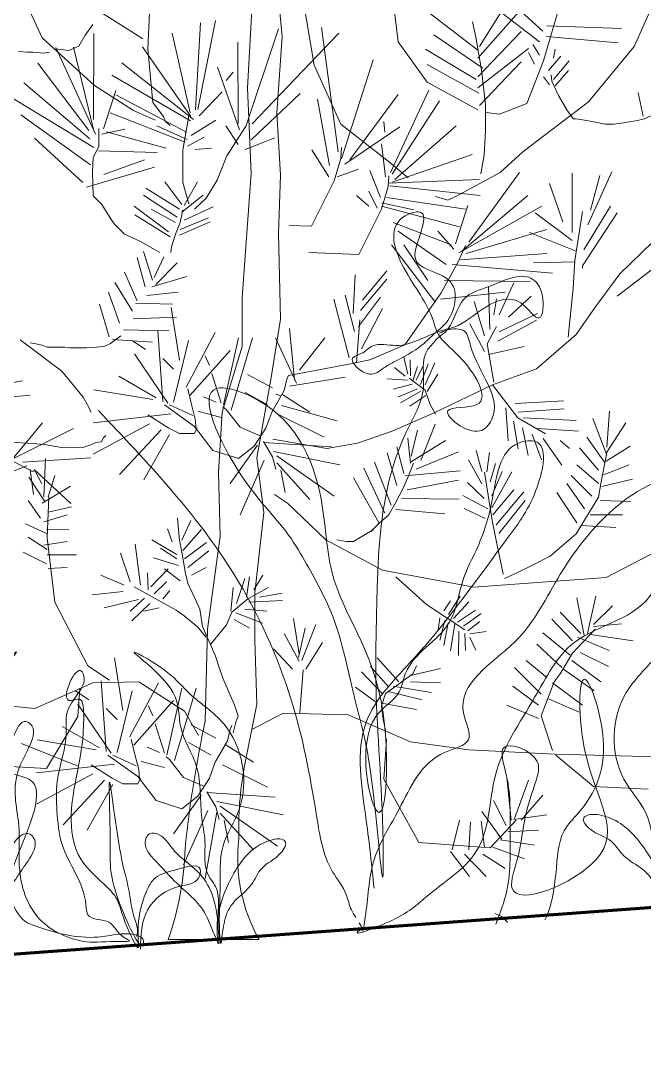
# Model space of a CAD drawing. Header units: millimetres. Extents: x 3779 to 7711, y 1445 to 3132.
# Drawn here: x 3969.5104 to 3969.7689, y 1451.9282 to 1452.3524 of the extents above; entities that cross this region are included whole.
import ezdxf

# ---------------------------------------------------------------- set-up
doc = ezdxf.new("R2010")
doc.units = ezdxf.units.MM
doc.layers.add('pluma 12', color=30, linetype='Continuous', lineweight=120)
doc.layers.add('VEJETACION', color=3, linetype='Continuous', lineweight=9)

# ---------------------------------------------------------------- blocks, each defined once
blk = doc.blocks.new('5')
for p, q in [((0.08236, 0.76848), (0.08555, 0.83306)), ((-0.09808, 0.7547), (-0.12749, 0.81868)), ((-0.00698, 0.74544), (-0.00339, 0.82023)), ((0.10445, 0.80625), (0.1091, 0.75592)), ((0.20908, 0.75131), (0.20192, 0.813)), ((0.27947, 0.74729), (0.30959, 0.79586)), ((0.13664, 0.73126), (0.12659, 0.79064)), ((0.33391, 0.76056), (0.29875, 0.79294)), ((0.33463, 0.73512), (0.35184, 0.79372)), ((0.41283, 0.74746), (0.43219, 0.79064)), ((-0.02778, 0.76473), (-0.06222, 0.7863)), ((0.27802, 0.7442), (0.23068, 0.78044)), ((0.27802, 0.73726), (0.31533, 0.77967)), ((0.33104, 0.75131), (0.29517, 0.77907)), ((0.03633, 0.69307), (0.05158, 0.76981)), ((-0.06078, 0.75701), (-0.05432, 0.76627)), ((-0.01128, 0.75393), (-0.02778, 0.76473)), ((0.03427, 0.69268), (0.03859, 0.76784)), ((0.07733, 0.67741), (0.10585, 0.76259)), ((0.0793, 0.71182), (0.08236, 0.76848)), ((0.15744, 0.65648), (0.14308, 0.76365)), ((0.27609, 0.75529), (0.27327, 0.76875)), ((0.27802, 0.72107), (0.31533, 0.7604)), ((0.33749, 0.76519), (0.40206, 0.76288)), ((-0.05289, 0.71383), (-0.09808, 0.7547)), ((-0.06652, 0.74776), (-0.06078, 0.75701)), ((-0.05359, 0.68434), (-0.05342, 0.75872)), ((0.02979, 0.69021), (0.01426, 0.75889)), ((0.08328, 0.68071), (0.15813, 0.75873)), ((0.1091, 0.75592), (0.10445, 0.68988)), ((0.2342, 0.71661), (0.20908, 0.75131)), ((0.28232, 0.72877), (0.24, 0.75731)), ((0.28114, 0.72726), (0.27609, 0.75529)), ((0.33678, 0.75594), (0.39919, 0.75053)), ((-0.111, 0.74235), (-0.11817, 0.74313)), ((-0.10597, 0.74235), (-0.111, 0.74235)), ((-0.09665, 0.74159), (-0.10597, 0.74235)), ((-0.09163, 0.74235), (-0.09665, 0.74159)), ((-0.0866, 0.74544), (-0.07513, 0.74391)), ((-0.05211, 0.67179), (-0.08634, 0.74651)), ((-0.07513, 0.74391), (-0.06652, 0.74776)), ((-0.05353, 0.67472), (-0.07104, 0.74677)), ((0.03017, 0.68708), (-0.01131, 0.74702)), ((-0.00267, 0.69918), (-0.00698, 0.74544)), ((0.07108, 0.68104), (0.07073, 0.75102)), ((0.27659, 0.71876), (0.23283, 0.74497)), ((0.27802, 0.71182), (0.32178, 0.74574)), ((0.33104, 0.73975), (0.3253, 0.749)), ((0.34323, 0.73744), (0.34467, 0.74515)), ((0.37336, 0.69965), (0.41283, 0.74746)), ((0.1603, 0.65031), (0.18756, 0.7359)), ((0.27947, 0.6964), (0.31533, 0.73418)), ((0.32027, 0.69812), (0.33463, 0.73512)), ((0.32674, 0.73204), (0.32172, 0.74206)), ((0.33893, 0.72664), (0.3497, 0.73897)), ((0.34323, 0.71893), (0.35686, 0.73512)), ((-0.05778, 0.67499), (-0.10165, 0.73286)), ((0.03261, 0.68434), (-0.02927, 0.73341)), ((0.07228, 0.67538), (0.05317, 0.72947)), ((0.06086, 0.71811), (0.06691, 0.72516)), ((0.15959, 0.68038), (0.13664, 0.73126)), ((0.27875, 0.70719), (0.23427, 0.73187)), ((0.28449, 0.69696), (0.28114, 0.72726)), ((0.34467, 0.71353), (0.35615, 0.72664)), ((-0.05691, 0.66766), (-0.11393, 0.71606)), ((0.03008, 0.68331), (-0.03803, 0.72263)), ((0.27796, 0.69271), (0.2342, 0.71661)), ((0.33965, 0.7143), (0.33463, 0.72124)), ((0.3418, 0.71739), (0.34109, 0.72278)), ((0.34754, 0.70505), (0.3418, 0.71739)), ((-0.01917, 0.69224), (-0.05289, 0.71383)), ((-0.04524, 0.67632), (-0.03436, 0.70943)), ((0.03753, 0.68741), (0.05728, 0.70832)), ((0.08236, 0.63785), (0.0793, 0.71182)), ((0.20264, 0.63874), (0.23563, 0.70968)), ((0.42071, 0.68732), (0.41641, 0.70736)), ((-0.05341, 0.66031), (-0.12801, 0.70533)), ((0.02648, 0.67353), (-0.03444, 0.70567)), ((0.00666, 0.68685), (-0.00267, 0.69918)), ((0.08234, 0.66673), (0.12456, 0.70688)), ((0.14995, 0.64464), (0.13957, 0.70198)), ((0.16748, 0.64954), (0.20908, 0.70582)), ((0.20407, 0.63721), (0.24495, 0.70042)), ((0.31669, 0.65648), (0.37336, 0.69965)), ((0.35471, 0.69271), (0.34754, 0.70505)), ((0.02542, 0.66476), (-0.03949, 0.69026)), ((-0.00052, 0.68377), (-0.01917, 0.69224)), ((0.10445, 0.68988), (0.10764, 0.63627)), ((0.28449, 0.6745), (0.28449, 0.69696)), ((0.28513, 0.69041), (0.29661, 0.68886)), ((0.29661, 0.68886), (0.32027, 0.69812)), ((0.35973, 0.68578), (0.35471, 0.69271)), ((0.43148, 0.68963), (0.42143, 0.68501)), ((-0.05638, 0.6453), (-0.11647, 0.68831)), ((0.00809, 0.68299), (0.00666, 0.68685)), ((0.01239, 0.67914), (0.00809, 0.68299)), ((0.02861, 0.6875), (0.02328, 0.65776)), ((0.03054, 0.67057), (0.05171, 0.68373)), ((0.19761, 0.67343), (0.19689, 0.68269)), ((0.36045, 0.68501), (0.35973, 0.68578)), ((0.36261, 0.68501), (0.36045, 0.68501)), ((0.37193, 0.68347), (0.36261, 0.68501)), ((0.38771, 0.68038), (0.37193, 0.68347)), ((0.40206, 0.68115), (0.39489, 0.68038)), ((0.41569, 0.68347), (0.40206, 0.68115)), ((0.42143, 0.68501), (0.41569, 0.68347)), ((-0.04923, 0.67665), (-0.04923, 0.66115)), ((-0.04681, 0.67174), (-0.02671, 0.67614)), ((0.00911, 0.65949), (-0.0428, 0.67358)), ((0.02724, 0.66725), (0.001, 0.67879)), ((0.07122, 0.66281), (0.06045, 0.67895)), ((0.07744, 0.678), (0.0612, 0.65301)), ((0.20192, 0.64723), (0.15959, 0.68038)), ((0.16317, 0.64568), (0.21053, 0.67806)), ((0.20622, 0.63257), (0.2593, 0.67884)), ((0.28337, 0.65374), (0.28449, 0.6745)), ((0.39489, 0.68038), (0.38771, 0.68038)), ((-0.06304, 0.63011), (-0.10456, 0.66812)), ((0.02739, 0.6614), (0.04183, 0.66899)), ((0.07713, 0.65849), (0.10263, 0.66856)), ((0.19832, 0.63488), (0.19473, 0.66342)), ((-0.04923, 0.66115), (-0.05402, 0.65165)), ((-0.04935, 0.65734), (0.00109, 0.65581)), ((0.02328, 0.65776), (0.02328, 0.62994)), ((0.03409, 0.65842), (0.04823, 0.65953)), ((0.14928, 0.63491), (0.13465, 0.6581)), ((0.15963, 0.65084), (0.16034, 0.66009)), ((0.20407, 0.63027), (0.27293, 0.65417)), ((0.29732, 0.63874), (0.31669, 0.65648)), ((-0.05402, 0.65165), (-0.05468, 0.63876)), ((-0.04479, 0.63683), (-0.0098, 0.64944)), ((0.0612, 0.65301), (0.05309, 0.63197)), ((0.15388, 0.63156), (0.15963, 0.65084)), ((0.21769, 0.63412), (0.20192, 0.64723)), ((0.28056, 0.63748), (0.28337, 0.65374)), ((-0.0599, 0.6259), (-0.00111, 0.64309)), ((-0.05468, 0.63876), (-0.05402, 0.6184)), ((0.07451, 0.53087), (0.08236, 0.63785)), ((0.1566, 0.63491), (0.17483, 0.64159)), ((0.19403, 0.61716), (0.1847, 0.64028)), ((0.26146, 0.61947), (0.29732, 0.63874)), ((0.27006, 0.57861), (0.31383, 0.63874)), ((0.35923, 0.58672), (0.35923, 0.63815)), ((0.37289, 0.59354), (0.39349, 0.63925)), ((0.02262, 0.61094), (0.00772, 0.63062)), ((0.02328, 0.62994), (0.02861, 0.61162)), ((0.02461, 0.61026), (0.03606, 0.63062)), ((0.05309, 0.63197), (0.04351, 0.61637)), ((0.10764, 0.63627), (0.10604, 0.58594)), ((0.13453, 0.59224), (0.15388, 0.63156)), ((0.20048, 0.62641), (0.20119, 0.63566)), ((0.20048, 0.6295), (0.27939, 0.63257)), ((0.3512, 0.59593), (0.33993, 0.62912)), ((0.37528, 0.60626), (0.3833, 0.63594)), ((-0.01064, 0.61908), (0.01849, 0.60019)), ((-0.00865, 0.62519), (0.02049, 0.60698)), ((0.02262, 0.60427), (0.04085, 0.61908)), ((0.18398, 0.60945), (0.17322, 0.6187)), ((0.19115, 0.6079), (0.18398, 0.62256)), ((0.19473, 0.60713), (0.20048, 0.62641)), ((0.20192, 0.62718), (0.2801, 0.6187)), ((0.25213, 0.61485), (0.26146, 0.61947)), ((0.26433, 0.57089), (0.321, 0.6187)), ((-0.05402, 0.6184), (-0.04657, 0.61094)), ((-0.04657, 0.61094), (-0.03845, 0.59816)), ((0.04351, 0.61637), (0.0334, 0.60698)), ((0.19473, 0.61253), (0.22272, 0.60636)), ((0.19905, 0.61716), (0.26719, 0.60713)), ((0.24137, 0.61793), (0.25213, 0.61485)), ((0.25858, 0.57707), (0.26935, 0.61022)), ((0.01104, 0.5873), (-0.01876, 0.60958)), ((0.01237, 0.58323), (-0.0181, 0.60223)), ((-0.00386, 0.60698), (0.01716, 0.59544)), ((0.02328, 0.6063), (0.02116, 0.59544)), ((0.02461, 0.59748), (0.04963, 0.6089)), ((0.17538, 0.56781), (0.19473, 0.60713)), ((0.19473, 0.60945), (0.26217, 0.59171)), ((0.26146, 0.56935), (0.33319, 0.60945)), ((0.35923, 0.5799), (0.32735, 0.60386)), ((0.36161, 0.56275), (0.36834, 0.60497)), ((0.36834, 0.55814), (0.39805, 0.60386)), ((0.36942, 0.57197), (0.39241, 0.60957)), ((-0.03845, 0.59816), (-0.03566, 0.59409)), ((-0.03566, 0.59409), (-0.02688, 0.58527)), ((0.02116, 0.59544), (0.01716, 0.58527)), ((0.02049, 0.58459), (0.04697, 0.59612)), ((0.02116, 0.58934), (0.04564, 0.59952)), ((0.11515, 0.59302), (0.13453, 0.59224)), ((0.20478, 0.59557), (0.255, 0.5763)), ((-0.02688, 0.58527), (-0.01331, 0.57916)), ((0.01716, 0.58527), (0.0137, 0.57441)), ((0.10604, 0.58594), (0.10764, 0.51198)), ((0.2507, 0.55932), (0.20908, 0.58787)), ((0.25715, 0.57244), (0.24352, 0.58787)), ((0.26791, 0.56859), (0.33749, 0.5894)), ((0.3627, 0.57086), (0.32258, 0.58672)), ((-0.01331, 0.57916), (-0.00253, 0.57305)), ((0.24065, 0.52771), (0.20334, 0.5763)), ((0.23491, 0.54546), (0.21411, 0.5763)), ((0.26074, 0.56088), (0.26719, 0.57552)), ((0.40043, 0.55132), (0.42885, 0.57879)), ((-0.00283, 0.54582), (-0.01044, 0.57034)), ((-0.00253, 0.57305), (0.00359, 0.56966)), ((-0.00145, 0.54805), (0.00685, 0.56588)), ((0.0137, 0.57441), (0.01304, 0.56966)), ((0.13223, 0.56954), (0.17538, 0.56781)), ((0.26289, 0.56318), (0.33749, 0.56859)), ((-0.00905, 0.53987), (-0.01596, 0.56514)), ((-0.00006, 0.5421), (0.01861, 0.56068)), ((0.24639, 0.53466), (0.26074, 0.56088)), ((0.25572, 0.55932), (0.34252, 0.55162)), ((0.36161, 0.56165), (0.32605, 0.56054)), ((0.36031, 0.53879), (0.36161, 0.56275)), ((0.36834, 0.55593), (0.36834, 0.55814)), ((0.39805, 0.53197), (0.44142, 0.56515)), ((-0.01596, 0.52798), (-0.02702, 0.5525)), ((-0.00352, 0.53987), (0.0269, 0.54879)), ((0.17044, 0.51707), (0.17217, 0.55021)), ((0.17829, 0.52838), (0.19931, 0.55371)), ((0.37875, 0.52164), (0.40043, 0.55132)), ((-0.02012, 0.51907), (-0.03533, 0.54358)), ((0.17656, 0.51967), (0.19931, 0.5467)), ((0.24926, 0.54546), (0.32316, 0.54469)), ((0.28831, 0.50339), (0.28723, 0.53989)), ((0.29633, 0.51593), (0.30891, 0.54339)), ((-0.03117, 0.50866), (-0.04086, 0.53542)), ((-0.00767, 0.53244), (0.0193, 0.53542)), ((0.07451, 0.48834), (0.07451, 0.53087)), ((0.17137, 0.50135), (0.16352, 0.53279)), ((0.17483, 0.50565), (0.19399, 0.53098)), ((0.21483, 0.48993), (0.24639, 0.53466)), ((0.24567, 0.52926), (0.30163, 0.53543)), ((0.30436, 0.51372), (0.32388, 0.53197)), ((0.35576, 0.49657), (0.36031, 0.53879)), ((-0.04016, 0.49677), (-0.04847, 0.52501)), ((-0.01735, 0.52575), (0.01446, 0.52501)), ((0.02046, 0.47662), (0.01328, 0.5221)), ((0.16698, 0.47862), (0.15381, 0.52928)), ((0.28376, 0.49768), (0.27465, 0.52736)), ((0.29178, 0.51593), (0.29417, 0.52957)), ((0.3627, 0.49878), (0.37875, 0.52164)), ((-0.01942, 0.51238), (0.01792, 0.51386)), ((0.17749, 0.48642), (0.19572, 0.52137)), ((0.29633, 0.50118), (0.32952, 0.51703)), ((0.10764, 0.51198), (0.09966, 0.46165)), ((0.11975, 0.45939), (0.11549, 0.50395)), ((0.17606, 0.5115), (0.17319, 0.4745)), ((0.28376, 0.48404), (0.27118, 0.508)), ((0.28614, 0.49086), (0.29417, 0.5056)), ((0.29525, 0.49307), (0.32843, 0.51132)), ((-0.03916, 0.49099), (-0.03017, 0.49768)), ((-0.02772, 0.50271), (0.0117, 0.50197)), ((0.00612, 0.44114), (0.00181, 0.50206)), ((0.02619, 0.45349), (0.05131, 0.50051)), ((0.05848, 0.43806), (0.0714, 0.49589)), ((0.06494, 0.43344), (0.08359, 0.49589)), ((0.12148, 0.45679), (0.10325, 0.49603)), ((0.12414, 0.4681), (0.14596, 0.49603)), ((0.32843, 0.4691), (0.3627, 0.49878)), ((-0.08116, 0.46719), (-0.11703, 0.49417)), ((-0.1083, 0.49173), (-0.10484, 0.49099)), ((-0.10484, 0.49099), (-0.09793, 0.48951)), ((-0.09793, 0.48951), (-0.09379, 0.48802)), ((-0.09379, 0.48802), (-0.07857, 0.48802)), ((-0.07857, 0.48802), (-0.07373, 0.48728)), ((-0.07373, 0.48728), (-0.05989, 0.48728)), ((-0.05989, 0.48728), (-0.05091, 0.48802)), ((-0.05091, 0.48802), (-0.044, 0.48877)), ((-0.044, 0.48877), (-0.03916, 0.49099)), ((-0.0374, 0.49453), (-0.00283, 0.49232)), ((-0.00895, 0.48587), (-0.02043, 0.49358)), ((0.01544, 0.44038), (0.02835, 0.49358)), ((0.05721, 0.43168), (0.07451, 0.48834)), ((0.1847, 0.47683), (0.21483, 0.48993)), ((0.29178, 0.45767), (0.28614, 0.49086)), ((0.28723, 0.48164), (0.31802, 0.48846)), ((0.01042, 0.4396), (-0.01828, 0.48201)), ((0.01544, 0.46891), (0.00612, 0.47817)), ((0.02979, 0.44655), (0.06422, 0.4851)), ((0.04629, 0.47199), (0.0427, 0.48047)), ((0.21761, 0.46468), (0.21414, 0.47924)), ((0.11444, 0.46351), (0.16532, 0.47299)), ((0.16532, 0.47299), (0.1847, 0.47683)), ((0.21522, 0.46284), (0.2059, 0.47021)), ((0.21978, 0.46302), (0.21956, 0.47685)), ((0.22195, 0.45897), (0.22585, 0.47113)), ((0.22477, 0.45952), (0.23084, 0.47187)), ((0.22845, 0.45565), (0.23496, 0.47353)), ((0.23257, 0.45528), (0.24081, 0.47427)), ((0.2907, 0.45546), (0.32843, 0.4691)), ((-0.06251, 0.44484), (-0.08116, 0.46719)), ((0.00038, 0.44422), (-0.03191, 0.46273)), ((0.05633, 0.4396), (0.04844, 0.46505)), ((0.1008, 0.4527), (0.07929, 0.46428)), ((0.09966, 0.46165), (0.08715, 0.39233)), ((0.11301, 0.46042), (0.11085, 0.45041)), ((0.11444, 0.46351), (0.11301, 0.46042)), ((0.11549, 0.45419), (0.16352, 0.46199)), ((0.21739, 0.45952), (0.19961, 0.46044)), ((0.21869, 0.46118), (0.23236, 0.45085)), ((0.23409, 0.44956), (0.24342, 0.46468)), ((-0.1737, 0.44868), (-0.11487, 0.45871)), ((-0.00249, 0.44269), (-0.05342, 0.45117)), ((0.0305, 0.4396), (0.02763, 0.45194)), ((0.2213, 0.45583), (0.20481, 0.45178)), ((0.22585, 0.45196), (0.20893, 0.44477)), ((0.23236, 0.45085), (0.23691, 0.43832)), ((0.24038, 0.43131), (0.2907, 0.45546)), ((0.2907, 0.45546), (0.31238, 0.42689)), ((-0.17155, 0.44097), (-0.10842, 0.44637)), ((-0.05749, 0.43557), (-0.06251, 0.44484)), ((0.05203, 0.44038), (0.04127, 0.445)), ((0.0965, 0.43806), (0.07714, 0.44885)), ((0.11085, 0.45041), (0.10009, 0.4319)), ((0.10798, 0.44578), (0.10368, 0.44732)), ((0.10869, 0.44732), (0.13309, 0.4319)), ((0.22867, 0.44993), (0.2111, 0.43979)), ((0.23301, 0.44625), (0.21913, 0.43703)), ((-0.05604, 0.43173), (-0.05749, 0.43557)), ((0.03337, 0.41956), (0.00754, 0.43806)), ((0.03194, 0.42881), (0.01186, 0.43806)), ((0.03409, 0.42573), (0.0305, 0.4396)), ((0.06063, 0.43421), (0.05777, 0.43652)), ((0.07283, 0.41878), (0.06063, 0.43421)), ((0.10844, 0.43756), (0.15647, 0.42445)), ((0.23691, 0.43832), (0.24146, 0.43021)), ((0.30219, 0.43555), (0.30414, 0.40716)), ((0.31021, 0.43942), (0.35229, 0.44164)), ((0.31282, 0.43168), (0.35251, 0.43463)), ((0.01328, 0.43036), (-0.05415, 0.42264)), ((0.01114, 0.41801), (-0.00681, 0.42958)), ((0.0348, 0.41724), (0.03409, 0.42573)), ((0.05633, 0.42727), (0.03624, 0.43266)), ((0.05402, 0.37977), (0.05721, 0.43168)), ((0.10009, 0.4319), (0.09507, 0.41801)), ((0.10654, 0.42958), (0.14529, 0.4103)), ((0.20395, 0.41546), (0.24038, 0.43131)), ((0.31238, 0.42689), (0.33646, 0.41306)), ((0.31694, 0.42689), (0.3627, 0.42449)), ((0.38928, 0.39477), (0.37709, 0.42639)), ((0.38928, 0.40171), (0.39143, 0.43255)), ((-0.12635, 0.39009), (-0.07112, 0.41784)), ((-0.12277, 0.3924), (-0.09766, 0.42247)), ((-0.00537, 0.42187), (-0.05415, 0.39566)), ((0.00469, 0.41647), (-0.03119, 0.37792)), ((0.02046, 0.41339), (0.01114, 0.41801)), ((0.04915, 0.39874), (0.03337, 0.41956)), ((0.03552, 0.41801), (0.03337, 0.41339)), ((0.09077, 0.41108), (0.07283, 0.41878)), ((0.09507, 0.41801), (0.08503, 0.4026)), ((0.17423, 0.40514), (0.20395, 0.41546)), ((0.22044, 0.39383), (0.22596, 0.41613)), ((0.22873, 0.39012), (0.24117, 0.42132)), ((0.3087, 0.42394), (0.31282, 0.40016)), ((0.3165, 0.41823), (0.32127, 0.39444)), ((0.32952, 0.41767), (0.36487, 0.41546)), ((0.38856, 0.39631), (0.40577, 0.42253)), ((-0.04528, 0.40936), (-0.04672, 0.40627)), ((-0.04313, 0.41168), (-0.04528, 0.40936)), ((0.01186, 0.41262), (-0.01039, 0.3733)), ((0.03337, 0.41339), (0.02046, 0.41339)), ((0.10093, 0.40864), (0.14777, 0.40053)), ((0.21974, 0.38789), (0.21766, 0.40944)), ((0.21974, 0.38863), (0.25017, 0.40721)), ((0.32496, 0.41288), (0.33299, 0.39057)), ((0.33429, 0.40919), (0.35034, 0.38615)), ((0.34904, 0.40735), (0.35706, 0.40053)), ((0.38784, 0.38784), (0.37206, 0.4102)), ((-0.10627, 0.40473), (-0.12922, 0.40627)), ((-0.09622, 0.40397), (-0.10627, 0.40473)), ((-0.07972, 0.40088), (-0.09622, 0.40397)), ((-0.07542, 0.40165), (-0.07972, 0.40088)), ((-0.06394, 0.40088), (-0.07542, 0.40165)), ((-0.05677, 0.4032), (-0.06394, 0.40088)), ((-0.05174, 0.40551), (-0.05677, 0.4032)), ((-0.04672, 0.40627), (-0.05174, 0.40551)), ((0.0714, 0.3918), (0.04915, 0.39874)), ((0.08789, 0.40337), (0.06422, 0.37021)), ((0.08503, 0.4026), (0.0714, 0.3918)), ((0.09291, 0.40645), (0.1008, 0.39335)), ((0.09291, 0.40569), (0.15174, 0.40183)), ((0.10152, 0.39798), (0.15892, 0.3864)), ((0.14777, 0.40053), (0.17423, 0.40514)), ((0.21421, 0.37897), (0.20799, 0.402)), ((0.28137, 0.38062), (0.2766, 0.39868)), ((0.38211, 0.38167), (0.36561, 0.40094)), ((0.38856, 0.38938), (0.40937, 0.40248)), ((-0.12277, 0.38932), (-0.10698, 0.38083)), ((-0.11487, 0.38855), (-0.05604, 0.3924)), ((-0.09652, 0.3587), (-0.09509, 0.39185)), ((0.09363, 0.39026), (0.07283, 0.34323)), ((0.08715, 0.39233), (0.0934, 0.34517)), ((0.1008, 0.39335), (0.10368, 0.38255)), ((0.10439, 0.39412), (0.15389, 0.35943)), ((0.20799, 0.36856), (0.19969, 0.3968)), ((0.22459, 0.38269), (0.26123, 0.39754)), ((0.28137, 0.36993), (0.26988, 0.39057)), ((0.28571, 0.38025), (0.28809, 0.39703)), ((0.38427, 0.37165), (0.38928, 0.39709)), ((-0.11129, 0.38546), (-0.15433, 0.3685)), ((-0.10842, 0.38237), (-0.10554, 0.36079)), ((-0.10698, 0.38083), (-0.10483, 0.38083)), ((-0.10483, 0.38237), (-0.07326, 0.35308)), ((-0.10411, 0.38083), (-0.09838, 0.37004)), ((0.10439, 0.38795), (0.13309, 0.35634)), ((0.10798, 0.38178), (0.11157, 0.36251)), ((0.19762, 0.34478), (0.17963, 0.38343)), ((0.20314, 0.35147), (0.18863, 0.38863)), ((0.2149, 0.37674), (0.26261, 0.38121)), ((0.21836, 0.37748), (0.22251, 0.38789)), ((0.2907, 0.33656), (0.28376, 0.38007)), ((0.28853, 0.37159), (0.2933, 0.38744)), ((0.29004, 0.3596), (0.29894, 0.38062)), ((0.29004, 0.34928), (0.30718, 0.38025)), ((0.38211, 0.3701), (0.36345, 0.3863)), ((0.38641, 0.37782), (0.40865, 0.3863)), ((-0.09581, 0.35484), (-0.10943, 0.37566)), ((-0.09293, 0.3587), (-0.08719, 0.3772)), ((0.05562, 0.3247), (0.05402, 0.37977)), ((0.19277, 0.33587), (0.17066, 0.37525)), ((0.21351, 0.36633), (0.21836, 0.37748)), ((0.21697, 0.36485), (0.26123, 0.37303)), ((0.37637, 0.35931), (0.35843, 0.37705)), ((0.38211, 0.35855), (0.38427, 0.37165)), ((0.38498, 0.36779), (0.41153, 0.37396)), ((-0.09795, 0.3533), (-0.07356, 0.36794)), ((0.2066, 0.35296), (0.21351, 0.36633)), ((0.28332, 0.35721), (0.26901, 0.37103)), ((0.29091, 0.3432), (0.30913, 0.36477)), ((0.29373, 0.33453), (0.31759, 0.36311)), ((0.36345, 0.33618), (0.34624, 0.36239)), ((0.36991, 0.34851), (0.35485, 0.3701)), ((-0.09939, 0.34019), (-0.11014, 0.35561)), ((-0.09365, 0.32324), (-0.09222, 0.3587)), ((0.10233, 0.36085), (0.11381, 0.35314)), ((0.21214, 0.35742), (0.26192, 0.35668)), ((0.28657, 0.34836), (0.2651, 0.35997)), ((0.29612, 0.32697), (0.31889, 0.35555)), ((0.36274, 0.32692), (0.38211, 0.35855)), ((0.38353, 0.35545), (0.41009, 0.35469)), ((-0.09293, 0.34559), (-0.07285, 0.35022)), ((0.0934, 0.34517), (0.08555, 0.27595)), ((0.11381, 0.35314), (0.14681, 0.32153)), ((0.20108, 0.3433), (0.2066, 0.35296)), ((0.20729, 0.34776), (0.24948, 0.34404)), ((0.28419, 0.34006), (0.26619, 0.34873)), ((-0.09652, 0.33711), (-0.07643, 0.34328)), ((0.01863, 0.34019), (0.02062, 0.3213)), ((0.02249, 0.3213), (0.03034, 0.33827)), ((0.18518, 0.32844), (0.19277, 0.33587)), ((0.19277, 0.33587), (0.20108, 0.3433)), ((0.2998, 0.29195), (0.2907, 0.33656)), ((0.37493, 0.34312), (0.40291, 0.34312)), ((-0.09437, 0.32708), (-0.11231, 0.33556)), ((-0.09437, 0.33016), (-0.075, 0.33094)), ((0.01424, 0.31983), (0.01023, 0.33103)), ((0.02342, 0.31248), (0.03952, 0.33046)), ((0.17066, 0.32026), (0.18794, 0.33067)), ((0.18794, 0.33067), (0.18518, 0.32844)), ((0.36704, 0.33387), (0.39717, 0.33232)), ((0.38856, 0.28915), (0.46603, 0.32924)), ((-0.09365, 0.31321), (-0.11014, 0.324)), ((-0.09652, 0.31706), (-0.07643, 0.32015)), ((-0.08719, 0.26772), (-0.09365, 0.32324)), ((-0.00333, 0.32176), (0.01809, 0.30909)), ((0.02062, 0.3213), (0.02249, 0.31101)), ((0.02488, 0.30524), (0.04391, 0.31938)), ((0.04457, 0.2444), (0.05562, 0.3247)), ((0.14681, 0.32153), (0.19559, 0.29531)), ((0.15613, 0.32175), (0.16443, 0.32026)), ((0.16443, 0.32026), (0.17066, 0.32026)), ((0.3405, 0.30765), (0.36274, 0.32692)), ((-0.09437, 0.30087), (-0.11445, 0.31089)), ((-0.02222, 0.28534), (-0.03047, 0.31011)), ((-0.01304, 0.2824), (-0.01783, 0.31791)), ((0.00399, 0.31452), (0.01809, 0.30524)), ((0.02249, 0.31101), (0.02448, 0.29936)), ((0.02781, 0.29789), (0.04577, 0.31203)), ((-0.09365, 0.30858), (-0.06854, 0.30858)), ((0.01956, 0.29936), (-0.00186, 0.30615)), ((0.324, 0.29917), (0.3405, 0.30765)), ((-0.09293, 0.29702), (-0.07643, 0.29779)), ((-0.00665, 0.27844), (-0.00718, 0.29303)), ((-0.00426, 0.28093), (0.01078, 0.29654)), ((0.02102, 0.28624), (0.00745, 0.29654)), ((0.02448, 0.29936), (0.02541, 0.29405)), ((0.02541, 0.29405), (0.02781, 0.28432)), ((0.03073, 0.29111), (0.04337, 0.29789)), ((0.19559, 0.29531), (0.2745, 0.28066)), ((0.30104, 0.28838), (0.31109, 0.293)), ((0.31109, 0.293), (0.324, 0.29917)), ((-0.02714, 0.2824), (-0.0475, 0.29111)), ((-0.00133, 0.27505), (0.00931, 0.28534)), ((0.02781, 0.28432), (0.03513, 0.26826)), ((0.06972, 0.26679), (0.0769, 0.28817)), ((0.07837, 0.27222), (0.0809, 0.28964)), ((0.08475, 0.27844), (0.09247, 0.29111)), ((0.2072, 0.28974), (0.23366, 0.26577)), ((0.2745, 0.28066), (0.38856, 0.28915)), ((-0.02807, 0.27708), (-0.05482, 0.27414)), ((0.0177, 0.26102), (-0.01876, 0.28093)), ((0.00599, 0.27075), (0.01224, 0.27799)), ((0.0648, 0.26001), (0.06679, 0.28048)), ((0.07943, 0.27075), (0.09739, 0.28048)), ((0.08555, 0.27595), (0.08555, 0.23501)), ((0.08954, 0.27222), (0.10897, 0.27561)), ((-0.0585, 0.21297), (-0.08719, 0.26772)), ((-0.0149, 0.27019), (-0.04457, 0.26295)), ((-0.00958, 0.2712), (-0.02222, 0.26001)), ((-0.00519, 0.26679), (-0.02076, 0.25175)), ((0.03513, 0.26826), (0.03805, 0.26193)), ((0.06573, 0.2591), (0.07943, 0.27075)), ((0.08036, 0.26781), (0.1095, 0.26928)), ((0.23366, 0.26577), (0.26662, 0.24402)), ((0.24862, 0.26024), (0.25448, 0.26909)), ((0.25253, 0.25729), (0.26272, 0.27315)), ((0.25708, 0.25361), (0.27009, 0.26817)), ((0.36977, 0.23919), (0.36331, 0.27158)), ((0.37264, 0.24073), (0.37981, 0.27311)), ((0.00306, 0.26295), (-0.01051, 0.26001)), ((0.02448, 0.25616), (0.0177, 0.26102)), ((0.03805, 0.26193), (0.04045, 0.24689)), ((0.06094, 0.24836), (0.06573, 0.2591)), ((0.06919, 0.25854), (0.09207, 0.24983)), ((0.0769, 0.26193), (0.09593, 0.26001)), ((0.26033, 0.25066), (0.27595, 0.26098)), ((0.26554, 0.24715), (0.28072, 0.25803)), ((0.3669, 0.24073), (0.34896, 0.25923)), ((0.37766, 0.24845), (0.39417, 0.26463)), ((0.03606, 0.24644), (0.02448, 0.25616)), ((0.04723, 0.23139), (0.06094, 0.24836)), ((0.06772, 0.25277), (0.0809, 0.24542)), ((0.12379, 0.22303), (0.11876, 0.25387)), ((0.12593, 0.21763), (0.13813, 0.24847)), ((0.24515, 0.25434), (0.24385, 0.24384)), ((0.24949, 0.25195), (0.24515, 0.23517)), ((0.25231, 0.2501), (0.24862, 0.23056)), ((0.25816, 0.249), (0.25426, 0.22595)), ((0.26944, 0.2431), (0.27963, 0.25121)), ((0.35973, 0.23456), (0.3418, 0.25306)), ((0.37766, 0.2469), (0.40205, 0.2492)), ((0.04337, 0.23761), (0.03606, 0.24644)), ((0.04045, 0.24689), (0.05122, 0.22212)), ((0.04265, 0.16518), (0.04457, 0.2444)), ((0.12379, 0.21686), (0.11087, 0.24075)), ((0.12307, 0.21994), (0.12881, 0.24539)), ((0.26142, 0.24273), (0.2612, 0.2219)), ((0.26662, 0.2407), (0.26727, 0.22614)), ((0.27118, 0.24052), (0.28506, 0.24255)), ((0.35757, 0.22223), (0.3339, 0.2415)), ((0.35973, 0.22377), (0.3791, 0.24459)), ((0.3748, 0.23996), (0.4121, 0.23456)), ((0.08555, 0.23501), (0.08715, 0.17994)), ((0.12953, 0.20992), (0.14387, 0.23305)), ((0.27118, 0.2372), (0.27616, 0.22651)), ((0.3504, 0.21143), (0.32888, 0.23148)), ((0.36403, 0.23764), (0.39129, 0.22608)), ((0.05122, 0.22212), (0.05455, 0.21239)), ((0.11804, 0.20992), (0.10155, 0.22765)), ((0.34896, 0.20604), (0.35973, 0.22377)), ((0.36619, 0.22454), (0.39057, 0.2122)), ((-0.03985, 0.20064), (-0.0585, 0.21297)), ((-0.02837, 0.17443), (-0.03555, 0.21991)), ((0.05455, 0.21239), (0.05801, 0.20222)), ((0.20119, 0.19447), (0.18541, 0.2122)), ((0.2098, 0.1991), (0.19114, 0.21991)), ((0.22199, 0.20604), (0.22487, 0.21297)), ((0.33749, 0.20296), (0.31955, 0.21761)), ((0.35901, 0.21761), (0.38412, 0.1991)), ((0.12723, 0.20931), (0.12436, 0.17231)), ((0.19545, 0.18907), (0.17752, 0.20758)), ((0.20908, 0.19679), (0.22199, 0.20604)), ((0.21985, 0.2045), (0.24566, 0.21067)), ((0.33247, 0.1883), (0.30952, 0.21143)), ((0.34394, 0.1991), (0.34896, 0.20604)), ((0.35184, 0.2099), (0.37838, 0.19139)), ((-0.0542, 0.19833), (-0.10441, 0.17598)), ((-0.01474, 0.1991), (-0.0542, 0.19833)), ((-0.04271, 0.13895), (-0.04702, 0.19987)), ((-0.02264, 0.1513), (0.00248, 0.19833)), ((0.02472, 0.17365), (-0.01474, 0.1991)), ((0.05801, 0.20222), (0.06772, 0.17982)), ((0.19043, 0.18136), (0.1725, 0.19447)), ((0.19832, 0.18907), (0.20908, 0.19679)), ((0.20478, 0.19525), (0.23778, 0.18984)), ((0.21985, 0.1991), (0.24566, 0.19833)), ((0.33031, 0.17905), (0.30807, 0.19525)), ((0.33247, 0.1698), (0.34394, 0.1991)), ((0.34251, 0.19833), (0.36834, 0.17905)), ((-0.05778, 0.18368), (-0.06926, 0.19139)), ((-0.06567, 0.1937), (-0.06711, 0.16903)), ((-0.03339, 0.13819), (-0.02048, 0.19139)), ((0.00965, 0.13587), (0.02257, 0.1937)), ((0.01611, 0.13125), (0.03476, 0.1937)), ((0.19473, 0.17828), (0.19832, 0.18907)), ((0.20046, 0.19062), (0.22988, 0.18368)), ((-0.10441, 0.17598), (-0.1826, 0.18368)), ((-0.03841, 0.13741), (-0.06711, 0.17982)), ((-0.01904, 0.14436), (0.01539, 0.18291)), ((-0.00254, 0.1698), (-0.00613, 0.17828)), ((0.06772, 0.17982), (0.07105, 0.16964)), ((0.08715, 0.17994), (0.07636, 0.12509)), ((0.19473, 0.18059), (0.22487, 0.1752)), ((0.19617, 0.16672), (0.19473, 0.17828)), ((0.33031, 0.16749), (0.30305, 0.17905)), ((0.33892, 0.18444), (0.36547, 0.17288)), ((-0.06711, 0.16903), (-0.09437, 0.12431)), ((-0.03339, 0.16672), (-0.04271, 0.17598)), ((0.03692, 0.15284), (0.02472, 0.17365)), ((0.07105, 0.16964), (0.06919, 0.16433)), ((0.08354, 0.15824), (0.11009, 0.17212)), ((0.11009, 0.17212), (0.16604, 0.17057)), ((0.16604, 0.17057), (0.21985, 0.14744)), ((0.34251, 0.13973), (0.33247, 0.1698)), ((-0.04845, 0.14204), (-0.08074, 0.16055)), ((0.0075, 0.13741), (-0.00039, 0.16286)), ((0.05197, 0.15052), (0.03046, 0.16209)), ((0.06561, 0.16132), (0.06418, 0.15824)), ((0.06919, 0.16433), (0.06679, 0.15506)), ((0.19832, 0.15746), (0.19617, 0.16672)), ((0.06418, 0.15824), (0.06202, 0.14822)), ((-0.06783, 0.12663), (-0.11588, 0.14589)), ((-0.05132, 0.1405), (-0.10225, 0.14898)), ((-0.01833, 0.13741), (-0.0212, 0.14975)), ((0.0032, 0.13819), (-0.00756, 0.14281)), ((0.04767, 0.13587), (0.02831, 0.14666)), ((0.06202, 0.14822), (0.05126, 0.12971)), ((0.05986, 0.14513), (0.08426, 0.12971)), ((0.19904, 0.14975), (0.19688, 0.11506)), ((0.21985, 0.14744), (0.27005, 0.1405)), ((-0.01546, 0.11737), (-0.04129, 0.13587)), ((-0.01689, 0.12663), (-0.03697, 0.13587)), ((-0.01474, 0.12354), (-0.01833, 0.13741)), ((0.0118, 0.13203), (0.00894, 0.13433)), ((0.27005, 0.1405), (0.34466, 0.13665)), ((0.34466, 0.13665), (0.43362, 0.13433)), ((0.34538, 0.13587), (0.37766, 0.10889)), ((-0.09437, 0.12431), (-0.18404, 0.12894)), ((-0.03555, 0.12817), (-0.10298, 0.12046)), ((-0.03769, 0.11582), (-0.05564, 0.12739)), ((0.0075, 0.12509), (-0.01259, 0.13047)), ((0.024, 0.1166), (0.0118, 0.13203)), ((0.05126, 0.12971), (0.04624, 0.11582)), ((0.05771, 0.12739), (0.09646, 0.10811)), ((-0.0542, 0.11969), (-0.10298, 0.09347)), ((-0.02837, 0.1112), (-0.03769, 0.11582)), ((0.00032, 0.09655), (-0.01546, 0.11737)), ((-0.01331, 0.11582), (-0.01546, 0.1112)), ((-0.01403, 0.11506), (-0.01474, 0.12354)), ((0.04194, 0.10889), (0.024, 0.1166)), ((0.04624, 0.11582), (0.0362, 0.10041)), ((0.19688, 0.11506), (0.22702, 0.06032)), ((0.30664, 0.07959), (0.30305, 0.1166)), ((-0.04414, 0.11429), (-0.08002, 0.07573)), ((-0.03697, 0.11043), (-0.05922, 0.07111)), ((-0.01546, 0.1112), (-0.02837, 0.1112)), ((0.30952, 0.08113), (0.32171, 0.11429)), ((0.37766, 0.10889), (0.42501, 0.10658)), ((0.03906, 0.10118), (0.01539, 0.06802)), ((0.0362, 0.10041), (0.02257, 0.08962)), ((0.04408, 0.10426), (0.05197, 0.09116)), ((0.04408, 0.1035), (0.10291, 0.09964)), ((0.31525, 0.07959), (0.3339, 0.10118)), ((0.02257, 0.08962), (0.00032, 0.09655)), ((0.05197, 0.09116), (0.05485, 0.08036)), ((0.05269, 0.09579), (0.11009, 0.08422)), ((0.05556, 0.09193), (0.10506, 0.05724)), ((0.30234, 0.07496), (0.29158, 0.09655)), ((0.0448, 0.08808), (0.024, 0.04104)), ((0.05269, 0.08654), (0.04265, 0.02948)), ((0.05556, 0.08576), (0.08426, 0.05415)), ((0.05915, 0.07959), (0.06274, 0.06032)), ((0.25572, 0.05415), (0.26216, 0.07959)), ((0.29875, 0.0634), (0.28153, 0.08731)), ((0.2887, 0.0557), (0.31095, 0.07959)), ((0.30879, 0.08036), (0.33749, 0.08422)), ((0.27005, 0.05415), (0.27149, 0.07805)), ((0.28369, 0.05646), (0.28082, 0.07882)), ((0.30377, 0.06956), (0.33031, 0.07111)), ((0.29732, 0.06263), (0.32673, 0.058)), ((0.22702, 0.06032), (0.2887, 0.0557)), ((0.29086, 0.05646), (0.31812, 0.04644)), ((0.25427, 0.05261), (0.27077, 0.03102)), ((0.26647, 0.05029), (0.28513, 0.03102)), ((0.28225, 0.05029), (0.30163, 0.03795)), ((0.08919, -0.02327), (0.01074, -0.02328))]:
    blk.add_line(p, q)
for centre, radius, start, end in [((1.06147, -0.05246), 1.04181, 167.94162, 174.06314), ((0.35836, 0.07312), 0.28675, 169.55772, 181.92479), ((0.21221, 0.04655), 0.14146, 173.12509, 209.57895), ((-0.23341, 0.06244), 0.25876, 340.65576, 358.41849)]:
    blk.add_arc(centre, radius, start, end)
blk = doc.blocks.new('KJKHJK')
at = {"layer": 'VEJETACION', "linetype": 'Continuous', "xscale": 0.599999999999909, "yscale": 0.599999999999909, "zscale": 0.599999999999909}
blk.add_blockref('5', (1136.25456, 439.16233), dxfattribs=at)

msp = doc.modelspace()

# ---------------------------------------------------------------- linework, layer by layer
at = {"layer": 'pluma 12'}
msp.add_line((3963.4998, 1451.52527), (3978.4998, 1452.62487), dxfattribs=at)
at = {"layer": 'VEJETACION', "color": 84, "linetype": 'Continuous', "lineweight": 5, "ltscale": 0.1}
for points in [[(3969.65691, 1451.99304), (3969.65369, 1452.021), (3969.65365, 1452.06173), (3969.67352, 1452.08835), (3969.71248, 1452.13839), (3969.72444, 1452.15917), (3969.72402, 1452.17794), (3969.71675, 1452.17737), (3969.70599, 1452.1546), (3969.69929, 1452.13319), (3969.69395, 1452.12128), (3969.68805, 1452.10306), (3969.66985, 1452.0818), (3969.6673, 1452.07429), (3969.65764, 1452.06413), (3969.65864, 1452.02452), (3969.66068, 1452.06541), (3969.63936, 1452.12434), (3969.63494, 1452.15428), (3969.60548, 1452.1969), (3969.59166, 1452.2), (3969.60176, 1452.16423), (3969.62265, 1452.13766), (3969.62985, 1452.12568), (3969.63978, 1452.10557), (3969.6486, 1452.07283), (3969.65502, 1452.04408), (3969.66066, 1451.99856), (3969.66065, 1452.01214), (3969.65771, 1452.07667), (3969.65808, 1452.11222), (3969.65925, 1452.13738), (3969.67039, 1452.18212), (3969.67733, 1452.20042), (3969.67923, 1452.21623), (3969.68115, 1452.21847), (3969.68306, 1452.22071), (3969.68602, 1452.22303), (3969.69432, 1452.23726), (3969.70438, 1452.24222), (3969.72188, 1452.24567), (3969.7266, 1452.23873), (3969.72525, 1452.22922), (3969.7177, 1452.23542), (3969.70314, 1452.23372), (3969.69001, 1452.22543), (3969.6849, 1452.22399), (3969.66596, 1452.21783), (3969.65637, 1452.21765), (3969.65153, 1452.21445), (3969.64815, 1452.21276), (3969.65495, 1452.20598), (3969.66102, 1452.20855), (3969.66501, 1452.21095), (3969.67699, 1452.21815), (3969.68186, 1452.2227), (3969.68673, 1452.22726), (3969.68856, 1452.24412), (3969.67457, 1452.25238), (3969.67684, 1452.26668), (3969.67694, 1452.27246), (3969.66871, 1452.27077), (3969.66929, 1452.24993), (3969.68146, 1452.2279), (3969.68282, 1452.22382), (3969.69232, 1452.21311), (3969.69951, 1452.19334), (3969.68749, 1452.19076), (3969.70068, 1452.18239), (3969.70555, 1452.18695), (3969.69689, 1452.21761), (3969.69433, 1452.22368), (3969.68698, 1452.22415), (3969.68394, 1452.22287)], [(3969.54273, 1452.19082), (3969.59893, 1452.12299), (3969.62271, 1452.07068), (3969.63293, 1452.02387), (3969.63974, 1451.99978), (3969.6454, 1451.99038), (3969.64754, 1451.98398), (3969.64942, 1451.98084)], [(3969.6523, 1451.97521), (3969.65349, 1451.98272), (3969.65708, 1452.00525), (3969.6673, 1452.02578), (3969.68637, 1452.04929), (3969.69599, 1452.05449), (3969.69402, 1452.06546), (3969.71511, 1452.09492), (3969.73406, 1452.12311), (3969.766, 1452.15729), (3969.78405, 1452.16568), (3969.80443, 1452.16975), (3969.79733, 1452.14402), (3969.78496, 1452.14154), (3969.77247, 1452.11609), (3969.73963, 1452.09461), (3969.72356, 1452.07221), (3969.70716, 1452.03978), (3969.69926, 1452.00828), (3969.67906, 1451.9899), (3969.66428, 1451.97968), (3969.65062, 1451.97529), (3969.6515, 1451.97609), (3969.65078, 1451.97864)], [(3969.49338, 1451.96336), (3969.49188, 1451.97588), (3969.48498, 1451.99008), (3969.47131, 1452.00322), (3969.46378, 1452.00526), (3969.46116, 1452.00506), (3969.45915, 1452.00385), (3969.46161, 1451.99931), (3969.47044, 1451.9942), (3969.47564, 1451.98829), (3969.48345, 1451.98259), (3969.48938, 1451.9741), (3969.49217, 1451.96537), (3969.49175, 1451.97745), (3969.49801, 1451.99846), (3969.5057, 1452.00801), (3969.51044, 1452.01469), (3969.51407, 1452.0155), (3969.51576, 1452.01405), (3969.51054, 1451.99996), (3969.50913, 1451.99775), (3969.49771, 1451.98212), (3969.49514, 1451.97455), (3969.49217, 1451.96537), (3969.492, 1451.96747), (3969.4888, 1451.98827), (3969.4848, 1452.00585), (3969.47581, 1452.01989), (3969.4767, 1452.05575), (3969.48872, 1452.07037), (3969.49636, 1452.08044), (3969.50872, 1452.09087), (3969.49545, 1452.07194), (3969.49449, 1452.05713), (3969.49056, 1452.03998), (3969.49171, 1452.0185), (3969.49192, 1452.00904), (3969.49254, 1451.99435), (3969.49073, 1451.99052), (3969.49022, 1451.98364), (3969.49115, 1451.97845), (3969.49281, 1451.96384)]]:
    msp.add_spline(points, degree=3, dxfattribs=at)
for points, knots in [([(3969.77789, 1451.98356), (3969.77768, 1451.98717), (3969.77694, 1451.99603), (3969.76953, 1452.00955), (3969.75991, 1452.02085), (3969.75008, 1452.02365), (3969.74592, 1452.02361), (3969.74225, 1452.0218), (3969.74781, 1452.01514), (3969.75509, 1452.01417), (3969.7601, 1452.00547), (3969.76894, 1452.00118), (3969.77411, 1451.99424), (3969.77786, 1451.97781), (3969.77504, 1452.00289), (3969.77944, 1452.01447), (3969.79032, 1452.0247), (3969.79307, 1452.03261), (3969.79838, 1452.03452), (3969.80396, 1452.02904), (3969.79714, 1452.02166), (3969.79101, 1452.01142), (3969.78271, 1452.0031), (3969.77992, 1451.99413), (3969.77685, 1451.98023), (3969.77634, 1451.99341), (3969.77312, 1452.00484), (3969.77142, 1452.02471), (3969.75451, 1452.04204), (3969.75512, 1452.07127), (3969.77308, 1452.08694), (3969.77984, 1452.09918), (3969.80257, 1452.11688), (3969.7759, 1452.09195), (3969.78106, 1452.07469), (3969.77263, 1452.05709), (3969.77694, 1452.04074), (3969.77586, 1452.02572), (3969.77945, 1452.01561), (3969.77454, 1452.00816), (3969.77455, 1452.00241), (3969.77643, 1451.99417), (3969.77697, 1451.98797), (3969.77732, 1451.98352)], [0.0018787, 0.0018787, 0.0018787, 0.0018787, 0.0126042, 0.0283908, 0.0473512, 0.0551559, 0.0577811, 0.0601289, 0.0652974, 0.0754898, 0.0833623, 0.0930411, 0.1033918, 0.1125559, 0.124636, 0.1465632, 0.1588164, 0.1670148, 0.1707275, 0.1729543, 0.1879815, 0.1906057, 0.2099613, 0.2179544, 0.2276022, 0.2297011, 0.2507489, 0.2687815, 0.2854514, 0.3213213, 0.3402531, 0.3528934, 0.3690643, 0.3921814, 0.407023, 0.4246157, 0.4461357, 0.4555953, 0.4702969, 0.474528, 0.4814296, 0.4867031, 0.5000323, 0.5000323, 0.5000323, 0.5000323]), ([(3969.59332, 1451.97015), (3969.59329, 1451.97055), (3969.59232, 1451.97933), (3969.5937, 1451.99086), (3969.5923, 1452.01074), (3969.60631, 1452.03049), (3969.60119, 1452.05927), (3969.58101, 1452.07196), (3969.57244, 1452.08301), (3969.54724, 1452.09698), (3969.57745, 1452.07648), (3969.57503, 1452.05862), (3969.58608, 1452.04255), (3969.58436, 1452.02573), (3969.58775, 1452.01105), (3969.58577, 1452.00051), (3969.59178, 1451.99391), (3969.59266, 1451.98823), (3969.59211, 1451.98012), (3969.59246, 1451.97424), (3969.59277, 1451.97011)], [0.2285288, 0.2285288, 0.2285288, 0.2285288, 0.2297011, 0.2507489, 0.2687815, 0.2854514, 0.3213213, 0.3402531, 0.3528934, 0.3690643, 0.3921814, 0.407023, 0.4246157, 0.4461357, 0.4555953, 0.4702969, 0.474528, 0.4814296, 0.4867031, 0.4990602, 0.4990602, 0.4990602, 0.4990602]), ([(3969.56014, 1451.96774), (3969.56025, 1451.97347), (3969.56073, 1451.98495), (3969.57295, 1451.99433), (3969.58404, 1451.99469), (3969.58608, 1452.00426), (3969.57362, 1452.00011), (3969.56619, 1451.99845), (3969.56224, 1451.99143), (3969.55939, 1451.98252), (3969.5588, 1451.97496), (3969.5598, 1451.96567), (3969.55218, 1451.98092), (3969.55147, 1451.99114), (3969.53287, 1452.0028), (3969.52952, 1452.033), (3969.53806, 1452.04991), (3969.53606, 1452.07276), (3969.52505, 1452.06696), (3969.5337, 1452.0868), (3969.53908, 1452.07699), (3969.52807, 1452.06934), (3969.53056, 1452.05351), (3969.52489, 1452.04), (3969.52548, 1452.02448), (3969.5271, 1452.00638), (3969.53759, 1451.9947), (3969.53775, 1451.97949), (3969.54903, 1451.98073), (3969.55018, 1451.97377), (3969.55699, 1451.9708), (3969.54611, 1451.97117), (3969.53738, 1451.9694), (3969.51609, 1451.97763), (3969.50861, 1451.99876), (3969.51108, 1452.0211), (3969.50451, 1452.03969), (3969.51969, 1452.05895), (3969.51096, 1452.0629), (3969.50021, 1452.04203), (3969.50059, 1452.02552), (3969.50174, 1452.00184), (3969.50536, 1451.99062), (3969.51007, 1451.97968), (3969.52428, 1451.9745), (3969.53824, 1451.97108), (3969.55243, 1451.97453), (3969.55822, 1451.97396), (3969.56144, 1451.97212), (3969.56135, 1451.96411), (3969.54654, 1451.9958), (3969.54828, 1452.00603), (3969.54613, 1452.05452), (3969.5507, 1452.00796), (3969.5557, 1451.99255), (3969.55661, 1451.98224), (3969.55938, 1451.97651), (3969.55874, 1451.9737), (3969.55858, 1451.97298)], [0.000913, 0.000913, 0.000913, 0.000913, 0.0173084, 0.0340575, 0.0423584, 0.0461786, 0.0566925, 0.066157, 0.0714054, 0.0793985, 0.09424, 0.0952895, 0.1046771, 0.1177957, 0.1391085, 0.1581799, 0.2020194, 0.2063465, 0.2110719, 0.2242232, 0.2253967, 0.2413574, 0.2514508, 0.2715629, 0.283677, 0.2978834, 0.3247739, 0.3290043, 0.3381728, 0.3471107, 0.3497353, 0.3528855, 0.3676238, 0.3873573, 0.4107605, 0.4296796, 0.4533853, 0.4724863, 0.4736601, 0.4799807, 0.5247805, 0.5337008, 0.5497546, 0.5610222, 0.5664269, 0.5939342, 0.6028751, 0.6093694, 0.6115962, 0.6126457, 0.6309532, 0.6572732, 0.6819853, 0.7146237, 0.728946, 0.7384492, 0.7448328, 0.7469964, 0.7469964, 0.7469964, 0.7469964]), ([(3969.70735, 1451.97814), (3969.70911, 1451.98267), (3969.71398, 1451.99526), (3969.71278, 1452.01782), (3969.71382, 1452.03484), (3969.70684, 1452.05602), (3969.7272, 1452.04833), (3969.72322, 1452.03486), (3969.71869, 1452.02221), (3969.71779, 1452.008), (3969.70782, 1451.98147), (3969.76894, 1452.00704), (3969.74135, 1452.03719), (3969.74137, 1452.09384), (3969.7564, 1452.0493), (3969.7481, 1452.03053), (3969.73358, 1452.01584), (3969.73269, 1452.00228), (3969.7307, 1451.98536), (3969.72762, 1451.97991)], [0, 0, 0, 0, 0.0145093, 0.0403953, 0.0638316, 0.0738756, 0.0888556, 0.0967471, 0.1122925, 0.1296184, 0.1423434, 0.1791755, 0.2238299, 0.2540448, 0.2770528, 0.3131152, 0.3194303, 0.337077, 0.3558203, 0.3558203, 0.3558203, 0.3558203]), ([(3969.4837, 1451.98773), (3969.48415, 1451.99054), (3969.48532, 1452.01037), (3969.47989, 1452.04636), (3969.49416, 1452.05441), (3969.49018, 1452.02437), (3969.49026, 1452.00436), (3969.48823, 1451.9827), (3969.4852, 1451.96852), (3969.4963, 1451.95913), (3969.49024, 1451.98983), (3969.49104, 1452.00611), (3969.49209, 1452.02656), (3969.49513, 1452.03907), (3969.49575, 1452.06157), (3969.50177, 1452.03976), (3969.52388, 1452.0395), (3969.51017, 1452.0104), (3969.50358, 1451.99063), (3969.50649, 1451.97592), (3969.5071, 1451.96685), (3969.50727, 1451.96462), (3969.50733, 1451.96391)], [2.0382333, 2.0382333, 2.0382333, 2.0382333, 2.0474859, 2.1038583, 2.1084542, 2.129251, 2.1628675, 2.1818065, 2.1957765, 2.2015201, 2.222475, 2.2466167, 2.2675717, 2.2770411, 2.2920292, 2.3045509, 2.3163788, 2.3470203, 2.3640922, 2.3847617, 2.3893549, 2.391488, 2.391488, 2.391488, 2.391488]), ([(3969.59235, 1451.97748), (3969.59221, 1451.97879), (3969.59086, 1451.9908), (3969.58596, 1451.99938), (3969.57362, 1452.00781), (3969.56968, 1452.0152), (3969.56414, 1452.01626), (3969.55948, 1452.00998), (3969.56736, 1452.00375), (3969.575, 1451.99458), (3969.58449, 1451.98764), (3969.58823, 1451.98003), (3969.5915, 1451.97185), (3969.59242, 1451.97009)], [0.1219066, 0.1219066, 0.1219066, 0.1219066, 0.124636, 0.1465632, 0.1588164, 0.1670148, 0.1707275, 0.1729543, 0.1879815, 0.1906057, 0.2099613, 0.2179544, 0.2240283, 0.2240283, 0.2240283, 0.2240283]), ([(3969.59219, 1451.97007), (3969.59189, 1451.97334), (3969.5914, 1451.98187), (3969.59651, 1451.99606), (3969.60426, 1452.00871), (3969.61355, 1452.01301), (3969.61766, 1452.01361), (3969.62156, 1452.01239), (3969.61711, 1452.00495), (3969.61006, 1452.00286), (3969.60646, 1451.99349), (3969.59839, 1451.98789), (3969.59462, 1451.98072), (3969.5938, 1451.97179), (3969.59354, 1451.97017)], [0.0028509, 0.0028509, 0.0028509, 0.0028509, 0.0126042, 0.0283908, 0.0473512, 0.0551559, 0.0577811, 0.0601289, 0.0652974, 0.0754898, 0.0833623, 0.0930411, 0.1033918, 0.1106779, 0.1106779, 0.1106779, 0.1106779]), ([(3969.71214, 1451.97879), (3969.71164, 1451.97945), (3969.7103, 1451.98116), (3969.70827, 1451.98204), (3969.70701, 1451.98259)], [0.375688205, 0.375688205, 0.375688205, 0.375688205, 0.378160325, 0.382185658, 0.382185658, 0.382185658, 0.382185658])]:
    msp.add_open_spline(points, degree=3, knots=knots, dxfattribs=at)

# ---------------------------------------------------------------- block references
at = {"layer": 'VEJETACION', "linetype": 'Continuous', "xscale": 0.8, "yscale": 0.8, "zscale": 0.8}
msp.add_blockref('KJKHJK', (3060.56283, 1100.65306), dxfattribs=at)

doc.saveas('drawing.dxf')
